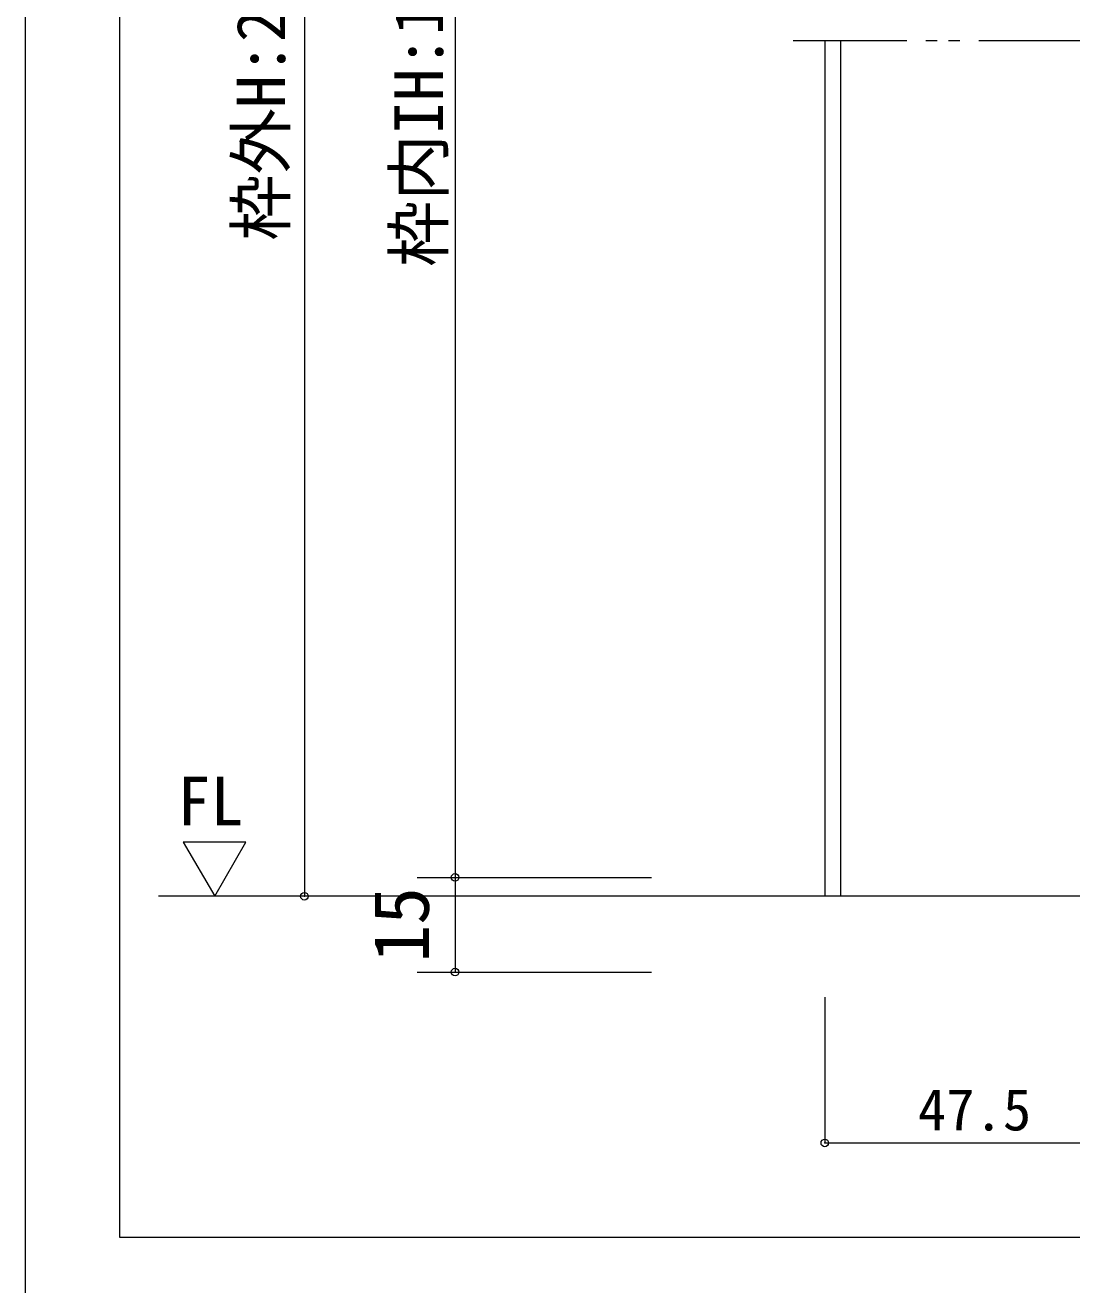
# Model space of a CAD drawing. Units: millimetres on the paper, enlarged 10 times, with parts at other scales. Extents: x -2000 to 2000, y -1385 to 1385.
# Drawn here: x -2000 to -1447, y -92 to 573 of the extents above; entities that cross this region are included whole.
import ezdxf
from ezdxf.enums import TextEntityAlignment as Align

# ---------------------------------------------------------------- set-up
doc = ezdxf.new("R2010")
doc.units = ezdxf.units.MM
doc.header["$LTSCALE"] = 10
doc.header["$PDMODE"] = 32
doc.header["$PDSIZE"] = 4
doc.linetypes.add('DOUBLE_CHAIN2', pattern=[12.8, 9, -1, 0.6, -0.6, 0.6, -1])
doc.layers.add('1-1_0', color=7, linetype='Continuous', lineweight=20)
doc.layers.add('2-0_18', color=7, linetype='Continuous', lineweight=18)
doc.styles.add('ＭＳ ゴシック', font='')
doc.styles.get('ＭＳ ゴシック').set_extended_font_data('MS Gothic')

msp = doc.modelspace()

# ---------------------------------------------------------------- linework, layer by layer
at = {"layer": '1-1_0'}
msp.add_lwpolyline([(-2000, -1385), (2000, -1385), (2000, 1385), (-2000, 1385)], close=True, dxfattribs=at)
msp.add_lwpolyline([(380, -67.5), (-1950, -67.5), (-1950, 1335)], dxfattribs=at)
at = {"layer": '2-0_18', "color": 4, "lineweight": 9}
for p, q in [((-1852.56, 1056.45), (-1852.56, 112.64)), ((-1773.05, 936.45), (-1773.05, 122.64)), ((-1793.05, 122.64), (-1669.27, 122.64)), ((-1773.05, 122.64), (-1773.05, 72.64)), ((-1577.8, 112.64), (-1929.67, 112.64)), ((-1793.05, 72.64), (-1669.27, 72.64)), ((-1577.8, 59.3), (-1577.8, -17.58)), ((-1577.8, -17.58), (-1419.47, -17.58))]:
    msp.add_line(p, q, dxfattribs=at)
at = {"layer": '2-0_18', "linetype": 'DOUBLE_CHAIN2', "lineweight": 20}
msp.add_line((-894.47, 564.3), (-1594.47, 564.3), dxfattribs=at)
at = {"layer": '2-0_18', "lineweight": 20}
for p, q in [((-1577.8, 564.3), (-1577.8, 112.64)), ((-1569.47, 564.3), (-1569.47, 112.64)), ((-1059.47, 112.64), (-1577.8, 112.64))]:
    msp.add_line(p, q, dxfattribs=at)
at = {"layer": '2-0_18', "color": 4, "lineweight": 9}
msp.add_lwpolyline([(-1899.95, 112.64), (-1883.46, 141.32), (-1916.65, 141.32)], close=True, dxfattribs=at)
at = {"layer": '2-0_18', "color": 4}
for p in [(-1773.05, 122.64), (-1852.56, 112.64), (-1773.05, 72.64), (-1577.8, -17.58)]:
    msp.add_point(p, dxfattribs=at)

# ---------------------------------------------------------------- texts
at = {"layer": '2-0_18', "style": 'ＭＳ ゴシック'}
for s, height, p in [('枠内IH:1,985', 25.66, (-1771.66, 444.97)), ('枠外H:2,024', 25.66, (-1855.06, 458.77)), ('15', 29.33, (-1778.05, 77.64))]:
    msp.add_text(s, height=height, rotation=90, dxfattribs=at).set_placement(p, align=Align.BOTTOM_LEFT)
for s, height, p in [('FL', 25.66, (-1919.61, 142.43)), ('47.5', 21.99, (-1528.64, -17.58))]:
    msp.add_text(s, height=height, dxfattribs=at).set_placement(p, align=Align.BOTTOM_LEFT)

doc.saveas('drawing.dxf')
